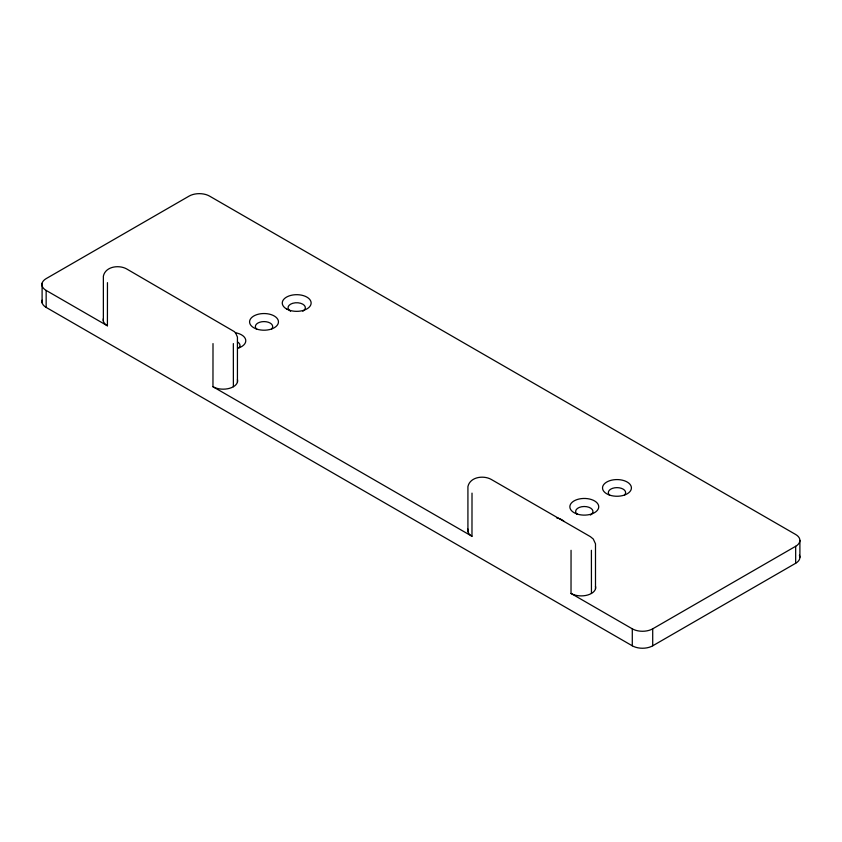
<?xml version="1.0" encoding="UTF-8"?>
<svg xmlns="http://www.w3.org/2000/svg" width="842" height="842" viewBox="0 0 842 842"><rect width="100%" height="100%" fill="white"/><g stroke="black" fill="none" stroke-linecap="round" stroke-linejoin="round"><path stroke-width="1.26" d="M213.005 343.589L212.963 386.731L471.973 536.27L472.015 493.128M571.055 550.31L571.023 593.452L632.289 628.827A14.44 8.336 0 0 0 652.708 628.827L795.669 546.29A14.44 8.336 0 0 0 795.669 534.491L209.532 196.091A14.44 8.336 0 0 0 189.113 196.091L46.152 278.628A14.44 8.336 0 0 0 46.152 290.427L46.152 307.404L632.289 645.803A14.44 8.336 0 0 0 652.708 645.803L795.669 563.266A14.44 8.336 0 0 0 799.405 555.215M107.46 282.649L107.418 325.791L46.152 290.427M234.771 331.885L126.542 268.872C118.922 264.651 105.482 266.367 103.366 276.144L103.366 321.202M235.571 332.779L237.433 337.084L237.433 382.142M591.4 550.31L591.442 593.452M233.339 343.589L233.381 386.731M799.9 540.396L799.9 557.372M795.669 546.29L795.669 563.266M652.708 628.827L652.708 645.803M632.289 628.827L632.289 645.803M595.494 588.863L595.494 543.806L593.273 539.017L590.368 536.649L491.096 479.34C483.466 475.12 470.025 476.835 467.92 486.613L467.92 531.67M42.1 283.217L42.1 302.815M46.152 307.404A14.44 8.336 0 0 1 42.1 300.205M290.574 311.266A8.662 4.999 0 0 1 290.574 304.194A8.662 4.999 0 0 1 302.825 304.194A8.662 4.999 0 0 1 302.825 311.266M256.515 329.096A8.662 4.999 0 0 1 264.02 321.591A8.662 4.999 0 0 1 271.524 329.096M237.476 341.926A8.662 4.999 0 0 1 238.844 347.967M609.471 495.138A8.662 4.999 0 0 1 616.976 487.634A8.662 4.999 0 0 1 624.469 495.138M576.791 514.009A8.662 4.999 0 0 1 579.328 507.41A8.662 4.999 0 0 1 590.926 508.284A8.662 4.999 0 0 1 590.421 515.041M235.086 332.695A14.44 8.336 0 0 1 245.664 339.652A14.44 8.336 0 0 1 238.56 347.967M556.551 517.819A14.44 8.336 0 0 1 564.119 521.482M237.433 379.531A14.44 8.336 0 0 1 229.729 388.267A14.44 8.336 0 0 1 212.963 386.731M471.973 536.27A14.44 8.336 0 0 1 467.92 529.06M595.494 586.253A14.44 8.336 0 0 1 587.79 594.989A14.44 8.336 0 0 1 571.023 593.452M107.418 325.791A14.44 8.336 0 0 1 103.366 318.592M286.49 308.909A14.44 8.336 0 0 0 310.645 305.172A14.44 8.336 0 0 0 292.963 294.963A14.44 8.336 0 0 0 286.49 308.909M256.799 329.096A14.44 8.336 0 0 0 278.46 321.876A14.44 8.336 0 0 0 256.799 314.655A14.44 8.336 0 0 0 256.799 329.096M577.075 514.009A14.44 8.336 0 0 0 598.736 506.789A14.44 8.336 0 0 0 577.075 499.569A14.44 8.336 0 0 0 577.075 514.009M609.745 495.138A14.44 8.336 0 0 0 631.416 487.918A14.44 8.336 0 0 0 609.745 480.698A14.44 8.336 0 0 0 609.745 495.138"/></g></svg>
